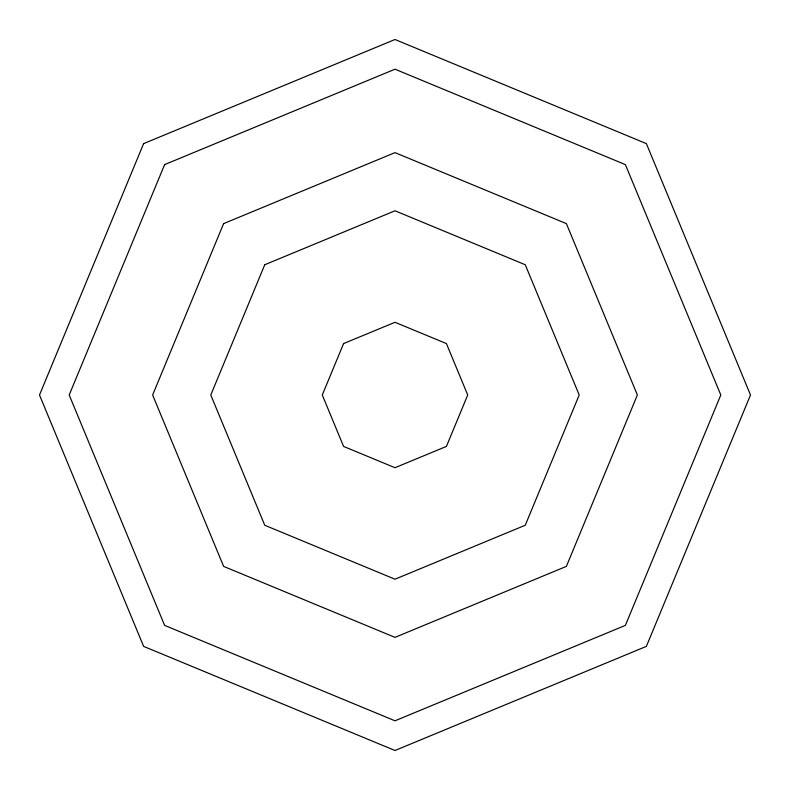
<?xml version="1.0" encoding="UTF-8"?>
<svg xmlns="http://www.w3.org/2000/svg" width="790" height="790" viewBox="0 0 790 790"><rect width="100%" height="100%" fill="white"/><g stroke="black" fill="none" stroke-linecap="round" stroke-linejoin="round"><path stroke-width="1.19" d="M143.622 143.622L39.5 395L143.622 646.378L395 750.5L646.378 646.378L750.5 395L646.378 143.622L395 39.5L143.622 143.622M164.616 164.616L69.194 395L164.616 625.384L395 720.806L625.384 625.384L720.806 395L625.384 164.616L395 69.194L164.616 164.616M223.619 223.619L152.628 395L223.619 566.381L395 637.372L566.381 566.381L637.372 395L566.381 223.619L395 152.628L223.619 223.619M264.749 264.749L210.792 395L264.749 525.251L395 579.208L525.251 525.251L579.208 395L525.251 264.749L395 210.792L264.749 264.749M343.581 343.581L322.29 395L343.581 446.419L395 467.71L446.419 446.419L467.71 395L446.419 343.581L395 322.29L343.581 343.581"/></g></svg>
